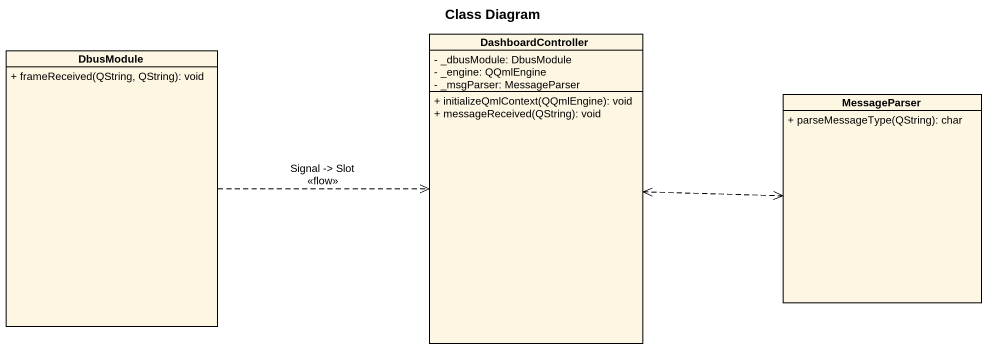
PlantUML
@startuml
title Class Diagram
hide circle
hide empty members
skinparam classAttributeIconSize 0
class DbusModule {
  + frameReceived(QString, QString): void
}
class DashboardController {
  - _dbusModule: DbusModule
  - _engine: QQmlEngine
  - _msgParser: MessageParser
  + initializeQmlContext(QQmlEngine): void
  + messageReceived(QString): void
}
class MessageParser {
  + parseMessageType(QString): char
}
DbusModule .right.> DashboardController : Signal -> Slot\n<<flow>>
DashboardController .right.> MessageParser
MessageParser .left.> DashboardController
@enduml
